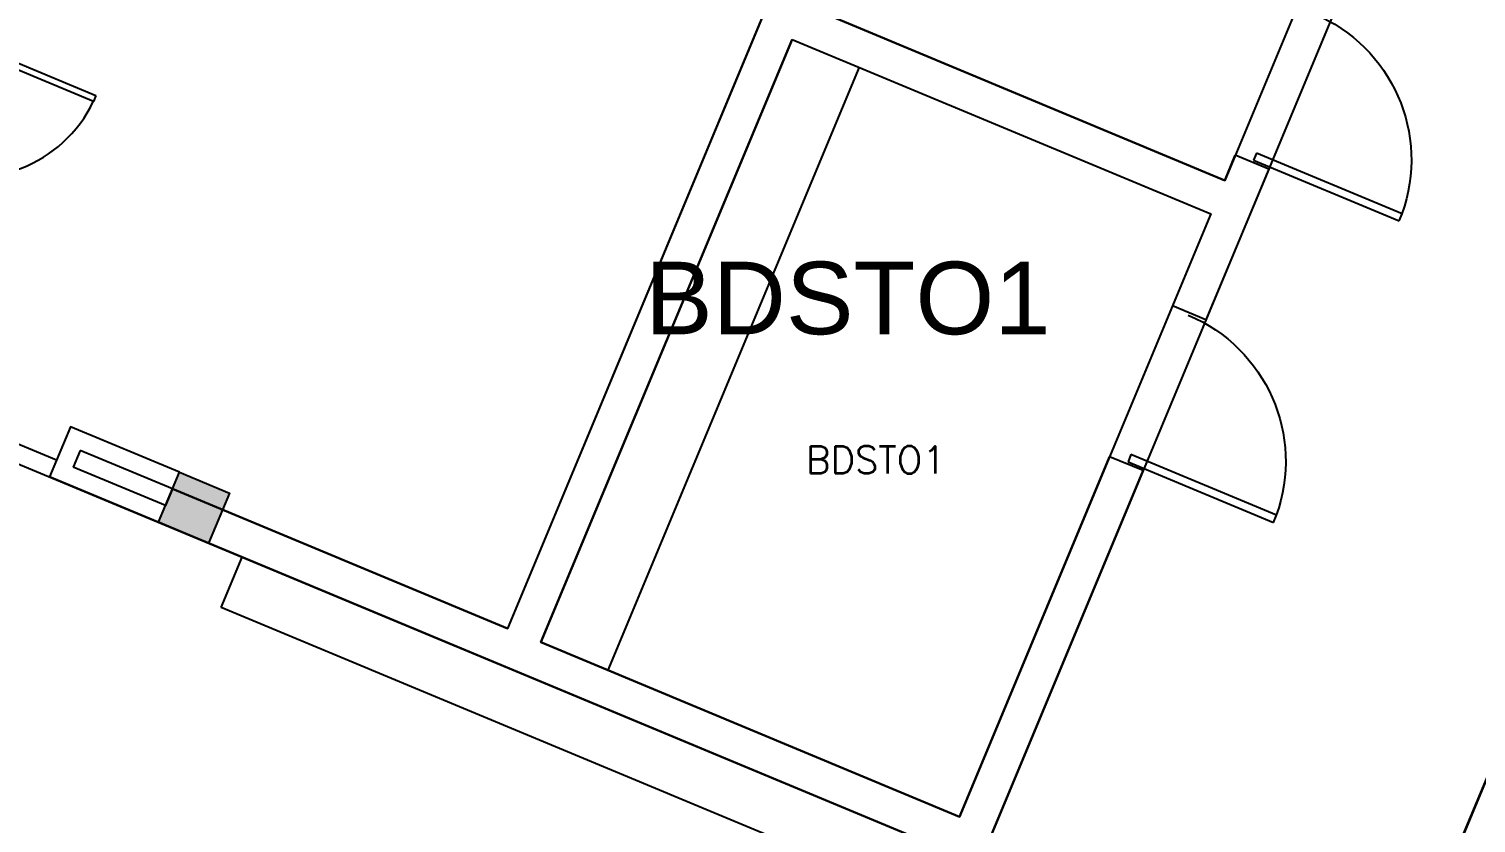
# Model space of a CAD drawing. Header units: inches. Extents: x -13030 to 12419, y -17984 to 4650.
# Drawn here: x 2606.1 to 2925.1, y -14518.1 to -14343 of the extents above; entities that cross this region are included whole.
import ezdxf
from ezdxf.enums import TextEntityAlignment as Align

# ---------------------------------------------------------------- set-up
doc = ezdxf.new("R2010")
doc.units = ezdxf.units.IN
doc.header["$LTSCALE"] = 48
doc.header["$MEASUREMENT"] = 0
doc.layers.get('0').update_dxf_attribs({"linetype": 'CONTINUOUS'})
for name, color, linetype in [('A-COLS', 1, 'CONTINUOUS'), ('A-COLS-GRID', 41, 'CONTINUOUS'), ('A-DOOR', 30, 'CONTINUOUS'), ('A-FURN', 41, 'CONTINUOUS'), ('A-WALLS', 1, 'CONTINUOUS'), ('CAFM_ID', 8, 'CONTINUOUS'), ('CAFM_SPACE', 5, 'CONTINUOUS'), ('CAFM_Space_Label', 7, 'CONTINUOUS')]:
    doc.layers.add(name, color=color, linetype=linetype)
doc.styles.add('CAFM-TXT', font='txt.shx', dxfattribs={"height": 6})

# ---------------------------------------------------------------- blocks, each defined once
blk = doc.blocks.new('DR-S90')
for p, q in [((0.015, 0.0048), (0.015, 0.97)), ((0.015, 0.97), (0.0622, 0.97)), ((0.0622, 0.97), (0.0622, 0.0048)), ((0.0622, 0.0048), (0.015, 0.0048))]:
    blk.add_line(p, q)
blk.add_arc((0.015, 0), 0.97, 360, 87.21698)

msp = doc.modelspace()

# ---------------------------------------------------------------- linework, layer by layer
at = {"layer": 'A-COLS'}
msp.add_lwpolyline([(2639.23, -14440.68), (2650.3, -14445.3), (2645.69, -14456.37), (2634.61, -14451.76)], close=True, dxfattribs=at)
at = {"layer": 'A-COLS-GRID'}
msp.add_solid([(2639.23, -14440.68), (2650.3, -14445.3), (2634.61, -14451.76), (2645.69, -14456.37)], dxfattribs=at)
at = {"layer": 'A-FURN'}
for p, q in [((2789.07, -14351.45), (2733.69, -14484.37)), ((2648.46, -14470.53), (2653.07, -14459.45)), ((2792.46, -14530.53), (2648.46, -14470.53))]:
    msp.add_line(p, q, dxfattribs=at)
at = {"layer": 'A-WALLS'}
for p, q in [((2820, -14214.84), (2711.54, -14475.14)), ((2777.38, -14337.91), (2869.69, -14376.37)), ((2774.31, -14345.3), (2718.92, -14478.22)), ((2774.31, -14345.3), (2866.61, -14383.76)), ((2869.69, -14376.37), (2872, -14370.84)), ((2879.38, -14373.91), (2872, -14370.84)), ((2879.38, -14373.91), (2865.54, -14407.14)), ((2866.61, -14383.76), (2858.15, -14404.07)), ((2865.54, -14407.14), (2858.15, -14404.07)), ((2757.23, -14916.68), (2967.23, -14412.68)), ((2615.23, -14430.68), (2610.61, -14441.76)), ((2639.23, -14440.68), (2615.23, -14430.68)), ((2617.38, -14435.91), (2615.84, -14439.6)), ((2637.69, -14444.37), (2617.38, -14435.91)), ((2811.23, -14516.68), (2844.3, -14437.3)), ((2851.69, -14440.37), (2844.3, -14437.3)), ((2604.76, -15032.99), (2851.69, -14440.37)), ((2808.15, -14524.07), (2610.61, -14441.76)), ((2636.15, -14448.07), (2615.84, -14439.6)), ((2637.69, -14444.37), (2639.23, -14440.68)), ((2637.69, -14444.37), (2636.15, -14448.07)), ((2637.69, -14444.37), (2711.54, -14475.14)), ((2718.92, -14478.22), (2811.23, -14516.68))]:
    msp.add_line(p, q, dxfattribs=at)
at = {"layer": 'CAFM_SPACE'}
msp.add_lwpolyline([(2474.77, -14070.99), (2820, -14214.84), (2711.54, -14475.14), (2637.69, -14444.37), (2639.23, -14440.68), (2615.23, -14430.68), (2613.69, -14434.37), (2612.15, -14438.07), (2567.84, -14419.6)], dxfattribs=at)
for points in [[(2827.38, -14217.91), (2919.69, -14256.37), (2869.69, -14376.37), (2777.38, -14337.91)], [(2154.61, -14251.76), (2326.31, -14323.3), (2300.15, -14386.06), (2307.54, -14389.14), (2333.69, -14326.37), (2405.69, -14356.37), (2407.23, -14352.68), (2451.54, -14371.14), (2450, -14374.83), (2808.15, -14524.07), (2624.3, -14965.3), (2428.61, -14883.76), (2425.53, -14891.14), (2464.3, -14907.3), (2435.07, -14977.45), (2047.38, -14815.91), (2240.46, -14352.53), (2131.54, -14307.14), (2154.61, -14251.76)], [(2774.31, -14345.3), (2866.61, -14383.76), (2811.23, -14516.68), (2718.92, -14478.22)]]:
    msp.add_lwpolyline(points, close=True, dxfattribs=at)
msp.add_lwpolyline([(1730.7, -16463.79), (1721.49, -16318.04, 0.263444), (2124.15, -16069.9), (2165.07, -15989.45), (2199.69, -15906.37), (2188.61, -15901.76), (2491.69, -15174.37), (2537.84, -15193.6), (2577.07, -15099.45), (2927.07, -14259.45), (3015.69, -14296.37), (2323.38, -15957.91), (2314.15, -15954.06), (2208.76, -16206.99), (2209.44, -16207.27, -0.228203), (1730.7, -16463.79)], format="xyb", close=True, dxfattribs=at)

# ---------------------------------------------------------------- block references
at = {"layer": 'A-DOOR'}
for p, xscale, yscale, rotation in [((2875.69, -14372.37), 36, -36, 67.37999999999995), ((2594.15, -14346.07), -30, -30, 67.37999999999992), ((2848, -14438.84), 36, -36, 67.37999999999994)]:
    msp.add_blockref('DR-S90', p, dxfattribs=dict(at, xscale=xscale, yscale=yscale, rotation=rotation))

# ---------------------------------------------------------------- texts
at = {"layer": 'CAFM_ID', "style": 'CAFM-TXT'}
msp.add_text('BDSTO1', height=6, dxfattribs=at).set_placement((2792.77, -14440.99), align=Align.CENTER)
at = {"layer": 'CAFM_Space_Label', "color": 7, "insert": (2786.61, -14402.42), "char_height": 0.2, "attachment_point": 5}
msp.add_mtext('{\\fSansSerif;\\H16;BDSTO1}', dxfattribs=at)

doc.saveas('drawing.dxf')
